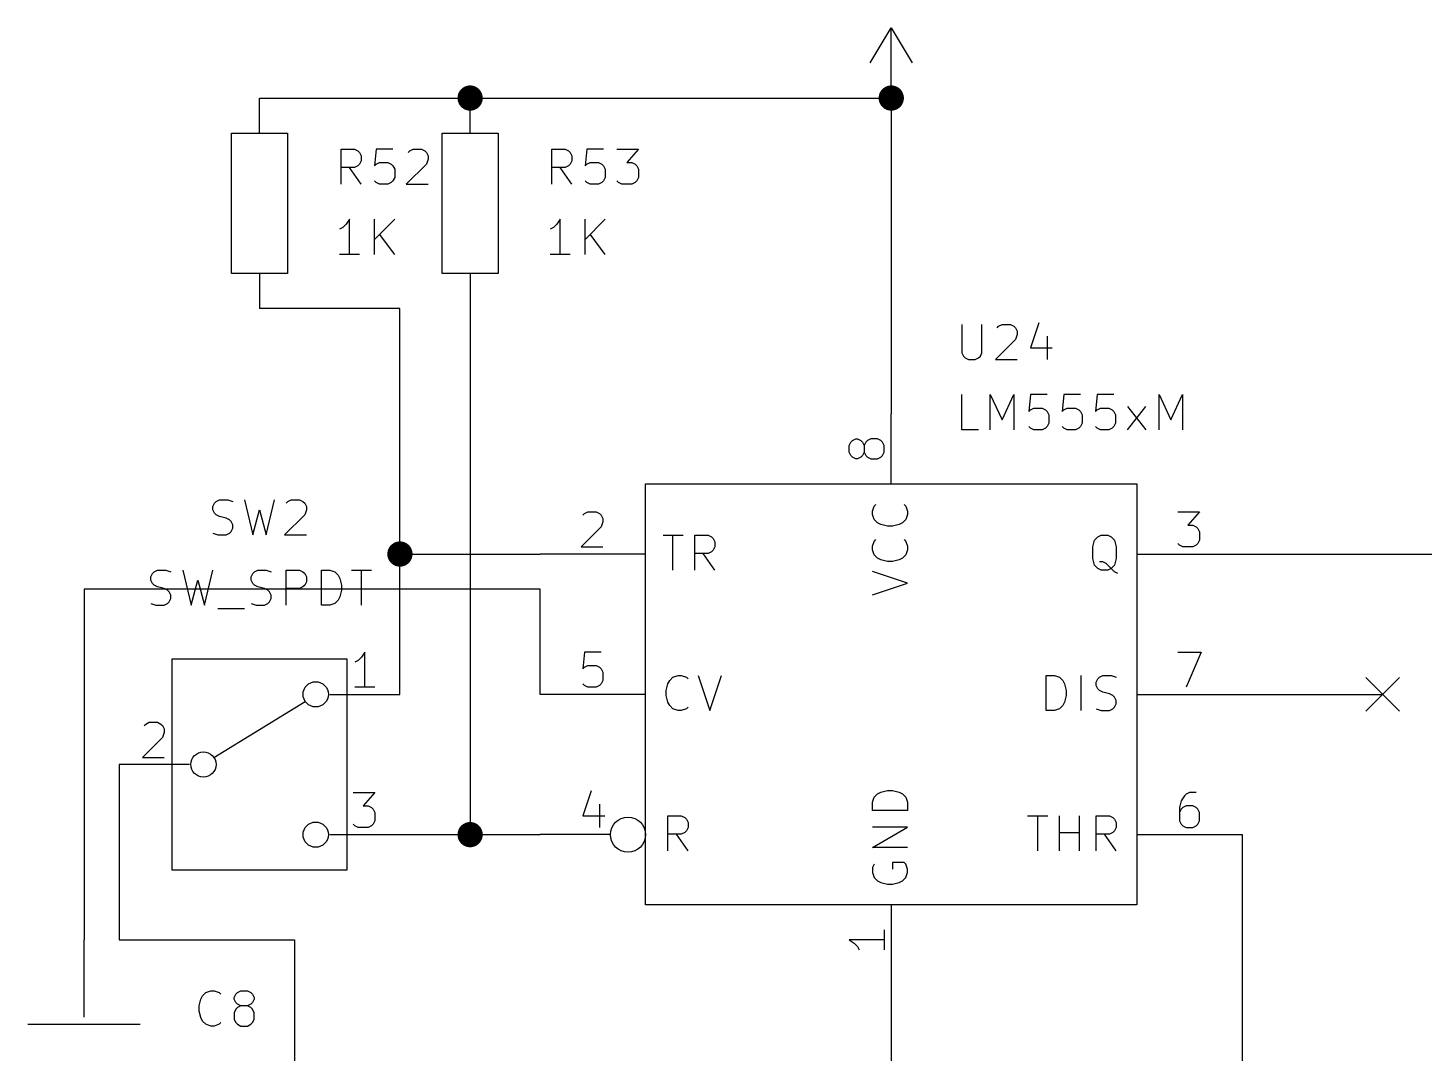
# Model space of a CAD drawing. Extents: x 0.4 to 11.3, y -7.9 to -0.4.
# Drawn here: x 7.72 to 9.709, y -2.811 to -1.35 of the extents above; entities that cross this region are included whole.
import ezdxf

# ---------------------------------------------------------------- set-up
doc = ezdxf.new("R2010")
doc.units = 0
doc.header["$MEASUREMENT"] = 0
for name, color, linetype in [('BLUE2', 5, 'CONTINUOUS'), ('CYAN2', 4, 'CONTINUOUS'), ('GREEN3', 91, 'CONTINUOUS'), ('LYELLOW', 51, 'CONTINUOUS'), ('RED2', 1, 'CONTINUOUS'), ('RED3', 11, 'CONTINUOUS')]:
    doc.layers.add(name, color=color, linetype=linetype)

msp = doc.modelspace()

# ---------------------------------------------------------------- linework, layer by layer
at = {"layer": 'BLUE2', "linetype": 'CONTINUOUS'}
for p, q in [((9.626, -2.276), (9.674, -2.324)), ((9.674, -2.276), (9.626, -2.324))]:
    msp.add_line(p, q, dxfattribs=at)
at = {"layer": 'CYAN2', "linetype": 'CONTINUOUS'}
for p, q in [((8.1663, -1.5728), (8.1663, -1.5228)), ((8.1663, -1.5228), (8.1853, -1.5228)), ((8.1853, -1.5228), (8.1901, -1.5252)), ((8.1901, -1.5252), (8.1925, -1.5276)), ((8.1925, -1.5276), (8.1949, -1.5323)), ((8.2163, -1.5228), (8.2139, -1.5466)), ((8.2401, -1.5228), (8.2163, -1.5228)), ((8.2615, -1.5276), (8.2639, -1.5252)), ((8.2639, -1.5252), (8.2687, -1.5228)), ((8.2687, -1.5228), (8.2806, -1.5228)), ((8.2806, -1.5228), (8.2853, -1.5252)), ((8.2853, -1.5252), (8.2877, -1.5276)), ((8.2877, -1.5276), (8.2901, -1.5323)), ((8.4663, -1.5728), (8.4663, -1.5228)), ((8.4663, -1.5228), (8.4853, -1.5228)), ((8.4663, -1.5728), (8.4663, -1.5228)), ((8.4663, -1.5228), (8.4853, -1.5228)), ((8.4853, -1.5228), (8.4901, -1.5252)), ((8.4853, -1.5228), (8.4901, -1.5252)), ((8.4901, -1.5252), (8.4925, -1.5276)), ((8.4901, -1.5252), (8.4925, -1.5276)), ((8.4925, -1.5276), (8.4949, -1.5323)), ((8.4925, -1.5276), (8.4949, -1.5323)), ((8.5163, -1.5228), (8.5139, -1.5466)), ((8.5163, -1.5228), (8.5139, -1.5466)), ((8.5401, -1.5228), (8.5163, -1.5228)), ((8.5401, -1.5228), (8.5163, -1.5228)), ((8.5591, -1.5228), (8.5901, -1.5228)), ((8.5591, -1.5228), (8.5901, -1.5228)), ((8.5901, -1.5228), (8.5734, -1.5418)), ((8.5901, -1.5228), (8.5734, -1.5418)), ((8.1853, -1.549), (8.1663, -1.549)), ((8.1949, -1.5728), (8.1782, -1.549)), ((8.1901, -1.5466), (8.1853, -1.549)), ((8.1925, -1.5442), (8.1901, -1.5466)), ((8.1949, -1.5395), (8.1925, -1.5442)), ((8.1949, -1.5323), (8.1949, -1.5395)), ((8.2139, -1.5466), (8.2163, -1.5442)), ((8.2163, -1.5442), (8.221, -1.5418)), ((8.221, -1.5418), (8.2329, -1.5418)), ((8.2329, -1.5418), (8.2377, -1.5442)), ((8.2377, -1.5442), (8.2401, -1.5466)), ((8.2401, -1.5466), (8.2425, -1.5514)), ((8.2425, -1.5514), (8.2425, -1.5633)), ((8.2877, -1.5442), (8.2591, -1.5728)), ((8.2901, -1.5371), (8.2877, -1.5442)), ((8.2901, -1.5323), (8.2901, -1.5371)), ((8.4853, -1.549), (8.4663, -1.549)), ((8.4853, -1.549), (8.4663, -1.549)), ((8.4949, -1.5728), (8.4782, -1.549)), ((8.4949, -1.5728), (8.4782, -1.549)), ((8.4901, -1.5466), (8.4853, -1.549)), ((8.4901, -1.5466), (8.4853, -1.549)), ((8.4925, -1.5442), (8.4901, -1.5466)), ((8.4925, -1.5442), (8.4901, -1.5466)), ((8.4949, -1.5395), (8.4925, -1.5442)), ((8.4949, -1.5395), (8.4925, -1.5442)), ((8.4949, -1.5323), (8.4949, -1.5395)), ((8.4949, -1.5323), (8.4949, -1.5395)), ((8.5139, -1.5466), (8.5163, -1.5442)), ((8.5139, -1.5466), (8.5163, -1.5442)), ((8.5163, -1.5442), (8.521, -1.5418)), ((8.5163, -1.5442), (8.521, -1.5418)), ((8.521, -1.5418), (8.5329, -1.5418)), ((8.521, -1.5418), (8.5329, -1.5418)), ((8.5329, -1.5418), (8.5377, -1.5442)), ((8.5329, -1.5418), (8.5377, -1.5442)), ((8.5377, -1.5442), (8.5401, -1.5466)), ((8.5377, -1.5442), (8.5401, -1.5466)), ((8.5401, -1.5466), (8.5425, -1.5514)), ((8.5401, -1.5466), (8.5425, -1.5514)), ((8.5425, -1.5514), (8.5425, -1.5633)), ((8.5425, -1.5514), (8.5425, -1.5633)), ((8.5734, -1.5418), (8.5806, -1.5418)), ((8.5734, -1.5418), (8.5806, -1.5418)), ((8.5806, -1.5418), (8.5853, -1.5442)), ((8.5806, -1.5418), (8.5853, -1.5442)), ((8.5853, -1.5442), (8.5877, -1.5466)), ((8.5853, -1.5442), (8.5877, -1.5466)), ((8.5877, -1.5466), (8.5901, -1.5514)), ((8.5877, -1.5466), (8.5901, -1.5514)), ((8.5901, -1.5514), (8.5901, -1.5633)), ((8.5901, -1.5514), (8.5901, -1.5633)), ((8.2163, -1.5704), (8.2139, -1.568)), ((8.221, -1.5728), (8.2163, -1.5704)), ((8.2377, -1.5704), (8.2329, -1.5728)), ((8.2401, -1.568), (8.2377, -1.5704)), ((8.2425, -1.5633), (8.2401, -1.568)), ((8.5163, -1.5704), (8.5139, -1.568)), ((8.5163, -1.5704), (8.5139, -1.568)), ((8.521, -1.5728), (8.5163, -1.5704)), ((8.521, -1.5728), (8.5163, -1.5704)), ((8.5377, -1.5704), (8.5329, -1.5728)), ((8.5377, -1.5704), (8.5329, -1.5728)), ((8.5401, -1.568), (8.5377, -1.5704)), ((8.5401, -1.568), (8.5377, -1.5704)), ((8.5425, -1.5633), (8.5401, -1.568)), ((8.5425, -1.5633), (8.5401, -1.568)), ((8.5615, -1.5704), (8.5591, -1.568)), ((8.5615, -1.5704), (8.5591, -1.568)), ((8.5663, -1.5728), (8.5615, -1.5704)), ((8.5663, -1.5728), (8.5615, -1.5704)), ((8.5853, -1.5704), (8.5806, -1.5728)), ((8.5853, -1.5704), (8.5806, -1.5728)), ((8.5877, -1.568), (8.5853, -1.5704)), ((8.5877, -1.568), (8.5853, -1.5704)), ((8.5901, -1.5633), (8.5877, -1.568)), ((8.5901, -1.5633), (8.5877, -1.568)), ((8.2329, -1.5728), (8.221, -1.5728)), ((8.2591, -1.5728), (8.2901, -1.5728)), ((8.5329, -1.5728), (8.521, -1.5728)), ((8.5329, -1.5728), (8.521, -1.5728)), ((8.5806, -1.5728), (8.5663, -1.5728)), ((8.5806, -1.5728), (8.5663, -1.5728)), ((8.1734, -1.6299), (8.1687, -1.6347)), ((8.1782, -1.6228), (8.1734, -1.6299)), ((8.1782, -1.6728), (8.1782, -1.6228)), ((8.2139, -1.6728), (8.2139, -1.6228)), ((8.2425, -1.6228), (8.2139, -1.6514)), ((8.4734, -1.6299), (8.4687, -1.6347)), ((8.4734, -1.6299), (8.4687, -1.6347)), ((8.4782, -1.6228), (8.4734, -1.6299)), ((8.4782, -1.6228), (8.4734, -1.6299)), ((8.4782, -1.6728), (8.4782, -1.6228)), ((8.4782, -1.6728), (8.4782, -1.6228)), ((8.5139, -1.6728), (8.5139, -1.6228)), ((8.5425, -1.6228), (8.5139, -1.6514)), ((8.5139, -1.6728), (8.5139, -1.6228)), ((8.5425, -1.6228), (8.5139, -1.6514)), ((8.1687, -1.6347), (8.1639, -1.6371)), ((8.2425, -1.6728), (8.221, -1.6442)), ((8.4687, -1.6347), (8.4639, -1.6371)), ((8.4687, -1.6347), (8.4639, -1.6371)), ((8.5425, -1.6728), (8.521, -1.6442)), ((8.5425, -1.6728), (8.521, -1.6442)), ((8.1925, -1.6728), (8.1639, -1.6728)), ((8.4925, -1.6728), (8.4639, -1.6728)), ((8.4925, -1.6728), (8.4639, -1.6728)), ((9.0507, -1.7728), (9.0507, -1.8133)), ((9.0507, -1.7728), (9.0507, -1.8133)), ((9.0792, -1.8133), (9.0792, -1.7728)), ((9.0792, -1.8133), (9.0792, -1.7728)), ((9.1007, -1.7776), (9.103, -1.7752)), ((9.1007, -1.7776), (9.103, -1.7752)), ((9.103, -1.7752), (9.1078, -1.7728)), ((9.103, -1.7752), (9.1078, -1.7728)), ((9.1078, -1.7728), (9.1197, -1.7728)), ((9.1078, -1.7728), (9.1197, -1.7728)), ((9.1197, -1.7728), (9.1245, -1.7752)), ((9.1197, -1.7728), (9.1245, -1.7752)), ((9.1245, -1.7752), (9.1269, -1.7776)), ((9.1245, -1.7752), (9.1269, -1.7776)), ((9.1269, -1.7776), (9.1292, -1.7823)), ((9.1269, -1.7776), (9.1292, -1.7823)), ((9.1292, -1.7871), (9.1269, -1.7942)), ((9.1292, -1.7871), (9.1269, -1.7942)), ((9.1292, -1.7823), (9.1292, -1.7871)), ((9.1292, -1.7823), (9.1292, -1.7871)), ((9.1602, -1.7704), (9.1483, -1.8061)), ((9.1602, -1.7704), (9.1483, -1.8061)), ((9.1721, -1.7895), (9.1721, -1.8228)), ((9.1721, -1.7895), (9.1721, -1.8228)), ((9.1269, -1.7942), (9.0983, -1.8228)), ((9.1269, -1.7942), (9.0983, -1.8228)), ((9.1483, -1.8061), (9.1792, -1.8061)), ((9.1483, -1.8061), (9.1792, -1.8061)), ((9.0507, -1.8133), (9.053, -1.818)), ((9.0507, -1.8133), (9.053, -1.818)), ((9.053, -1.818), (9.0554, -1.8204)), ((9.053, -1.818), (9.0554, -1.8204)), ((9.0554, -1.8204), (9.0602, -1.8228)), ((9.0554, -1.8204), (9.0602, -1.8228)), ((9.0602, -1.8228), (9.0697, -1.8228)), ((9.0602, -1.8228), (9.0697, -1.8228)), ((9.0697, -1.8228), (9.0745, -1.8204)), ((9.0697, -1.8228), (9.0745, -1.8204)), ((9.0745, -1.8204), (9.0769, -1.818)), ((9.0745, -1.8204), (9.0769, -1.818)), ((9.0769, -1.818), (9.0792, -1.8133)), ((9.0769, -1.818), (9.0792, -1.8133)), ((9.0983, -1.8228), (9.1292, -1.8228)), ((9.0983, -1.8228), (9.1292, -1.8228)), ((9.0507, -1.9228), (9.0507, -1.8728)), ((9.0507, -1.9228), (9.0507, -1.8728)), ((9.0911, -1.9228), (9.0911, -1.8728)), ((9.0911, -1.8728), (9.1078, -1.9085)), ((9.0911, -1.9228), (9.0911, -1.8728)), ((9.0911, -1.8728), (9.1078, -1.9085)), ((9.1078, -1.9085), (9.1245, -1.8728)), ((9.1078, -1.9085), (9.1245, -1.8728)), ((9.1245, -1.8728), (9.1245, -1.9228)), ((9.1245, -1.8728), (9.1245, -1.9228)), ((9.1483, -1.8728), (9.1459, -1.8966)), ((9.1483, -1.8728), (9.1459, -1.8966)), ((9.1721, -1.8728), (9.1483, -1.8728)), ((9.1721, -1.8728), (9.1483, -1.8728)), ((9.1959, -1.8728), (9.1935, -1.8966)), ((9.1959, -1.8728), (9.1935, -1.8966)), ((9.2197, -1.8728), (9.1959, -1.8728)), ((9.2197, -1.8728), (9.1959, -1.8728)), ((9.2435, -1.8728), (9.2411, -1.8966)), ((9.2435, -1.8728), (9.2411, -1.8966)), ((9.2673, -1.8728), (9.2435, -1.8728)), ((9.2673, -1.8728), (9.2435, -1.8728)), ((9.2864, -1.9228), (9.3126, -1.8895)), ((9.2864, -1.8895), (9.3126, -1.9228)), ((9.2864, -1.9228), (9.3126, -1.8895)), ((9.2864, -1.8895), (9.3126, -1.9228)), ((9.3316, -1.9228), (9.3316, -1.8728)), ((9.3316, -1.8728), (9.3483, -1.9085)), ((9.3316, -1.9228), (9.3316, -1.8728)), ((9.3316, -1.8728), (9.3483, -1.9085)), ((9.3483, -1.9085), (9.3649, -1.8728)), ((9.3483, -1.9085), (9.3649, -1.8728)), ((9.3649, -1.8728), (9.3649, -1.9228)), ((9.3649, -1.8728), (9.3649, -1.9228)), ((9.1459, -1.8966), (9.1483, -1.8942)), ((9.1459, -1.8966), (9.1483, -1.8942)), ((9.1483, -1.8942), (9.153, -1.8919)), ((9.1483, -1.8942), (9.153, -1.8919)), ((9.153, -1.8919), (9.1649, -1.8919)), ((9.153, -1.8919), (9.1649, -1.8919)), ((9.1649, -1.8919), (9.1697, -1.8942)), ((9.1649, -1.8919), (9.1697, -1.8942)), ((9.1697, -1.8942), (9.1721, -1.8966)), ((9.1697, -1.8942), (9.1721, -1.8966)), ((9.1721, -1.8966), (9.1745, -1.9014)), ((9.1721, -1.8966), (9.1745, -1.9014)), ((9.1745, -1.9014), (9.1745, -1.9133)), ((9.1745, -1.9014), (9.1745, -1.9133)), ((9.1935, -1.8966), (9.1959, -1.8942)), ((9.1935, -1.8966), (9.1959, -1.8942)), ((9.1959, -1.8942), (9.2007, -1.8919)), ((9.1959, -1.8942), (9.2007, -1.8919)), ((9.2007, -1.8919), (9.2126, -1.8919)), ((9.2007, -1.8919), (9.2126, -1.8919)), ((9.2126, -1.8919), (9.2173, -1.8942)), ((9.2126, -1.8919), (9.2173, -1.8942)), ((9.2173, -1.8942), (9.2197, -1.8966)), ((9.2173, -1.8942), (9.2197, -1.8966)), ((9.2197, -1.8966), (9.2221, -1.9014)), ((9.2197, -1.8966), (9.2221, -1.9014)), ((9.2221, -1.9014), (9.2221, -1.9133)), ((9.2221, -1.9014), (9.2221, -1.9133)), ((9.2411, -1.8966), (9.2435, -1.8942)), ((9.2411, -1.8966), (9.2435, -1.8942)), ((9.2435, -1.8942), (9.2483, -1.8919)), ((9.2435, -1.8942), (9.2483, -1.8919)), ((9.2483, -1.8919), (9.2602, -1.8919)), ((9.2483, -1.8919), (9.2602, -1.8919)), ((9.2602, -1.8919), (9.2649, -1.8942)), ((9.2602, -1.8919), (9.2649, -1.8942)), ((9.2649, -1.8942), (9.2673, -1.8966)), ((9.2649, -1.8942), (9.2673, -1.8966)), ((9.2673, -1.8966), (9.2697, -1.9014)), ((9.2673, -1.8966), (9.2697, -1.9014)), ((9.2697, -1.9014), (9.2697, -1.9133)), ((9.2697, -1.9014), (9.2697, -1.9133)), ((9.0745, -1.9228), (9.0507, -1.9228)), ((9.0745, -1.9228), (9.0507, -1.9228)), ((9.1483, -1.9204), (9.1459, -1.918)), ((9.1483, -1.9204), (9.1459, -1.918)), ((9.153, -1.9228), (9.1483, -1.9204)), ((9.153, -1.9228), (9.1483, -1.9204)), ((9.1649, -1.9228), (9.153, -1.9228)), ((9.1649, -1.9228), (9.153, -1.9228)), ((9.1697, -1.9204), (9.1649, -1.9228)), ((9.1697, -1.9204), (9.1649, -1.9228)), ((9.1721, -1.918), (9.1697, -1.9204)), ((9.1721, -1.918), (9.1697, -1.9204)), ((9.1745, -1.9133), (9.1721, -1.918)), ((9.1745, -1.9133), (9.1721, -1.918)), ((9.1959, -1.9204), (9.1935, -1.918)), ((9.1959, -1.9204), (9.1935, -1.918)), ((9.2007, -1.9228), (9.1959, -1.9204)), ((9.2007, -1.9228), (9.1959, -1.9204)), ((9.2126, -1.9228), (9.2007, -1.9228)), ((9.2126, -1.9228), (9.2007, -1.9228)), ((9.2173, -1.9204), (9.2126, -1.9228)), ((9.2173, -1.9204), (9.2126, -1.9228)), ((9.2197, -1.918), (9.2173, -1.9204)), ((9.2197, -1.918), (9.2173, -1.9204)), ((9.2221, -1.9133), (9.2197, -1.918)), ((9.2221, -1.9133), (9.2197, -1.918)), ((9.2435, -1.9204), (9.2411, -1.918)), ((9.2435, -1.9204), (9.2411, -1.918)), ((9.2483, -1.9228), (9.2435, -1.9204)), ((9.2483, -1.9228), (9.2435, -1.9204)), ((9.2602, -1.9228), (9.2483, -1.9228)), ((9.2602, -1.9228), (9.2483, -1.9228)), ((9.2649, -1.9204), (9.2602, -1.9228)), ((9.2649, -1.9204), (9.2602, -1.9228)), ((9.2673, -1.918), (9.2649, -1.9204)), ((9.2673, -1.918), (9.2649, -1.9204)), ((9.2697, -1.9133), (9.2673, -1.918)), ((9.2697, -1.9133), (9.2673, -1.918)), ((7.9833, -2.0323), (7.9857, -2.0276)), ((7.9857, -2.0276), (7.9881, -2.0252)), ((7.9881, -2.0252), (7.9929, -2.0228)), ((7.9929, -2.0228), (8.0048, -2.0228)), ((8.0048, -2.0228), (8.0119, -2.0252)), ((8.0286, -2.0228), (8.0405, -2.0728)), ((8.0595, -2.0728), (8.0714, -2.0228)), ((8.0881, -2.0276), (8.0905, -2.0252)), ((8.0905, -2.0252), (8.0952, -2.0228)), ((8.0952, -2.0228), (8.1071, -2.0228)), ((8.1071, -2.0228), (8.1119, -2.0252)), ((8.1119, -2.0252), (8.1143, -2.0276)), ((8.1143, -2.0276), (8.1167, -2.0323)), ((7.9833, -2.0371), (7.9833, -2.0323)), ((7.9857, -2.0419), (7.9833, -2.0371)), ((7.9881, -2.0442), (7.9857, -2.0419)), ((7.9929, -2.0466), (7.9881, -2.0442)), ((8.0024, -2.049), (7.9929, -2.0466)), ((8.0405, -2.0728), (8.05, -2.0371)), ((8.05, -2.0371), (8.0595, -2.0728)), ((8.1143, -2.0442), (8.0857, -2.0728)), ((8.1167, -2.0371), (8.1143, -2.0442)), ((8.1167, -2.0323), (8.1167, -2.0371)), ((8.9231, -2.039), (8.9255, -2.0319)), ((8.9231, -2.039), (8.9255, -2.0319)), ((8.9231, -2.0438), (8.9231, -2.039)), ((8.9231, -2.0438), (8.9231, -2.039)), ((8.9255, -2.0509), (8.9231, -2.0438)), ((8.9255, -2.0509), (8.9231, -2.0438)), ((8.9255, -2.0319), (8.9279, -2.0295)), ((8.9255, -2.0319), (8.9279, -2.0295)), ((8.9684, -2.0295), (8.9708, -2.0319)), ((8.9684, -2.0295), (8.9708, -2.0319)), ((8.9708, -2.0319), (8.9731, -2.039)), ((8.9708, -2.0319), (8.9731, -2.039)), ((8.9731, -2.0438), (8.9708, -2.0509)), ((8.9731, -2.0438), (8.9708, -2.0509)), ((8.9731, -2.039), (8.9731, -2.0438)), ((8.9731, -2.039), (8.9731, -2.0438)), ((8.0071, -2.0514), (8.0024, -2.049)), ((8.0095, -2.0538), (8.0071, -2.0514)), ((8.0071, -2.0704), (8.0095, -2.068)), ((8.0119, -2.0585), (8.0095, -2.0538)), ((8.0095, -2.068), (8.0119, -2.0633)), ((8.0119, -2.0633), (8.0119, -2.0585)), ((8.9303, -2.0557), (8.9255, -2.0509)), ((8.9303, -2.0557), (8.9255, -2.0509)), ((8.935, -2.0581), (8.9303, -2.0557)), ((8.935, -2.0581), (8.9303, -2.0557)), ((8.9446, -2.0605), (8.935, -2.0581)), ((8.9446, -2.0605), (8.935, -2.0581)), ((8.9517, -2.0605), (8.9446, -2.0605)), ((8.9517, -2.0605), (8.9446, -2.0605)), ((8.9612, -2.0581), (8.9517, -2.0605)), ((8.9612, -2.0581), (8.9517, -2.0605)), ((8.966, -2.0557), (8.9612, -2.0581)), ((8.966, -2.0557), (8.9612, -2.0581)), ((8.9708, -2.0509), (8.966, -2.0557)), ((8.9708, -2.0509), (8.966, -2.0557)), ((7.9833, -2.0704), (7.9905, -2.0728)), ((7.9905, -2.0728), (8.0024, -2.0728)), ((8.0024, -2.0728), (8.0071, -2.0704)), ((8.0857, -2.0728), (8.1167, -2.0728)), ((8.6248, -2.0731), (8.6533, -2.0731)), ((8.6248, -2.0731), (8.6533, -2.0731)), ((8.639, -2.1231), (8.639, -2.0731)), ((8.639, -2.1231), (8.639, -2.0731)), ((8.67, -2.1231), (8.67, -2.0731)), ((8.67, -2.0731), (8.689, -2.0731)), ((8.67, -2.1231), (8.67, -2.0731)), ((8.67, -2.0731), (8.689, -2.0731)), ((8.689, -2.0731), (8.6938, -2.0755)), ((8.689, -2.0731), (8.6938, -2.0755)), ((8.6938, -2.0755), (8.6962, -2.0779)), ((8.6938, -2.0755), (8.6962, -2.0779)), ((8.6962, -2.0779), (8.6986, -2.0827)), ((8.6962, -2.0779), (8.6986, -2.0827)), ((8.6986, -2.0827), (8.6986, -2.0898)), ((8.6986, -2.0827), (8.6986, -2.0898)), ((8.9231, -2.089), (8.9255, -2.0819)), ((8.9231, -2.089), (8.9255, -2.0819)), ((8.9255, -2.0819), (8.9279, -2.0795)), ((8.9255, -2.0819), (8.9279, -2.0795)), ((8.9684, -2.0795), (8.9708, -2.0819)), ((8.9684, -2.0795), (8.9708, -2.0819)), ((8.9708, -2.0819), (8.9731, -2.089)), ((8.9708, -2.0819), (8.9731, -2.089)), ((9.2371, -2.0898), (9.2395, -2.0803)), ((9.2371, -2.0898), (9.2395, -2.0803)), ((9.2395, -2.0803), (9.2443, -2.0755)), ((9.2395, -2.0803), (9.2443, -2.0755)), ((9.2443, -2.0755), (9.249, -2.0731)), ((9.2443, -2.0755), (9.249, -2.0731)), ((9.249, -2.0731), (9.2586, -2.0731)), ((9.249, -2.0731), (9.2586, -2.0731)), ((9.2586, -2.0731), (9.2633, -2.0755)), ((9.2586, -2.0731), (9.2633, -2.0755)), ((9.2633, -2.0755), (9.2681, -2.0803)), ((9.2633, -2.0755), (9.2681, -2.0803)), ((9.2681, -2.0803), (9.2705, -2.0898)), ((9.2681, -2.0803), (9.2705, -2.0898)), ((8.689, -2.0993), (8.67, -2.0993)), ((8.689, -2.0993), (8.67, -2.0993)), ((8.6986, -2.1231), (8.6819, -2.0993)), ((8.6986, -2.1231), (8.6819, -2.0993)), ((8.6938, -2.0969), (8.689, -2.0993)), ((8.6938, -2.0969), (8.689, -2.0993)), ((8.6962, -2.0946), (8.6938, -2.0969)), ((8.6962, -2.0946), (8.6938, -2.0969)), ((8.6986, -2.0898), (8.6962, -2.0946)), ((8.6986, -2.0898), (8.6962, -2.0946)), ((8.9231, -2.0938), (8.9231, -2.089)), ((8.9231, -2.0938), (8.9231, -2.089)), ((8.9255, -2.1009), (8.9231, -2.0938)), ((8.9255, -2.1009), (8.9231, -2.0938)), ((8.9303, -2.1057), (8.9255, -2.1009)), ((8.9303, -2.1057), (8.9255, -2.1009)), ((8.935, -2.1081), (8.9303, -2.1057)), ((8.935, -2.1081), (8.9303, -2.1057)), ((8.9446, -2.1105), (8.935, -2.1081)), ((8.9446, -2.1105), (8.935, -2.1081)), ((8.9612, -2.1081), (8.9517, -2.1105)), ((8.9612, -2.1081), (8.9517, -2.1105)), ((8.966, -2.1057), (8.9612, -2.1081)), ((8.966, -2.1057), (8.9612, -2.1081)), ((8.9708, -2.1009), (8.966, -2.1057)), ((8.9708, -2.1009), (8.966, -2.1057)), ((8.9731, -2.0938), (8.9708, -2.1009)), ((8.9731, -2.0938), (8.9708, -2.1009)), ((8.9731, -2.089), (8.9731, -2.0938)), ((8.9731, -2.089), (8.9731, -2.0938)), ((9.2371, -2.1065), (9.2371, -2.0898)), ((9.2371, -2.1065), (9.2371, -2.0898)), ((9.2395, -2.116), (9.2371, -2.1065)), ((9.2395, -2.116), (9.2371, -2.1065)), ((9.2705, -2.1065), (9.2681, -2.116)), ((9.2705, -2.1065), (9.2681, -2.116)), ((9.2705, -2.0898), (9.2705, -2.1065)), ((9.2705, -2.0898), (9.2705, -2.1065)), ((7.8952, -2.1323), (7.8976, -2.1276)), ((7.8976, -2.1276), (7.9, -2.1252)), ((7.9, -2.1252), (7.9048, -2.1228)), ((7.9048, -2.1228), (7.9167, -2.1228)), ((7.9167, -2.1228), (7.9238, -2.1252)), ((7.9405, -2.1228), (7.9524, -2.1728)), ((7.9714, -2.1728), (7.9833, -2.1228)), ((8.0381, -2.1323), (8.0405, -2.1276)), ((8.0405, -2.1276), (8.0429, -2.1252)), ((8.0429, -2.1252), (8.0476, -2.1228)), ((8.0476, -2.1228), (8.0595, -2.1228)), ((8.0595, -2.1228), (8.0667, -2.1252)), ((8.0881, -2.1728), (8.0881, -2.1228)), ((8.0881, -2.1228), (8.1071, -2.1228)), ((8.1071, -2.1228), (8.1119, -2.1252)), ((8.1119, -2.1252), (8.1143, -2.1276)), ((8.1143, -2.1276), (8.1167, -2.1323)), ((8.1381, -2.1728), (8.1381, -2.1228)), ((8.1381, -2.1228), (8.15, -2.1228)), ((8.15, -2.1228), (8.1571, -2.1252)), ((8.1571, -2.1252), (8.1619, -2.1299)), ((8.1809, -2.1228), (8.2095, -2.1228)), ((8.1952, -2.1728), (8.1952, -2.1228)), ((8.9731, -2.1414), (8.9231, -2.1248)), ((8.9731, -2.1414), (8.9231, -2.1248)), ((8.9517, -2.1105), (8.9446, -2.1105)), ((8.9517, -2.1105), (8.9446, -2.1105)), ((9.2443, -2.1208), (9.2395, -2.116)), ((9.2443, -2.1208), (9.2395, -2.116)), ((9.249, -2.1231), (9.2443, -2.1208)), ((9.249, -2.1231), (9.2443, -2.1208)), ((9.2514, -2.1112), (9.2467, -2.1112)), ((9.2514, -2.1112), (9.2467, -2.1112)), ((9.2586, -2.1231), (9.249, -2.1231)), ((9.2586, -2.1231), (9.249, -2.1231)), ((9.2562, -2.1136), (9.2514, -2.1112)), ((9.2562, -2.1136), (9.2514, -2.1112)), ((9.2633, -2.1208), (9.2562, -2.1136)), ((9.2633, -2.1208), (9.2562, -2.1136)), ((9.2633, -2.1208), (9.2586, -2.1231)), ((9.2633, -2.1208), (9.2586, -2.1231)), ((9.2681, -2.116), (9.2633, -2.1208)), ((9.2681, -2.116), (9.2633, -2.1208)), ((9.2681, -2.1255), (9.2633, -2.1208)), ((9.2681, -2.1255), (9.2633, -2.1208)), ((9.2729, -2.1279), (9.2681, -2.1255)), ((9.2729, -2.1279), (9.2681, -2.1255)), ((7.8952, -2.1371), (7.8952, -2.1323)), ((7.8976, -2.1419), (7.8952, -2.1371)), ((7.9, -2.1442), (7.8976, -2.1419)), ((7.9048, -2.1466), (7.9, -2.1442)), ((7.9143, -2.149), (7.9048, -2.1466)), ((7.9524, -2.1728), (7.9619, -2.1371)), ((7.9619, -2.1371), (7.9714, -2.1728)), ((8.0381, -2.1371), (8.0381, -2.1323)), ((8.0405, -2.1419), (8.0381, -2.1371)), ((8.0429, -2.1442), (8.0405, -2.1419)), ((8.0476, -2.1466), (8.0429, -2.1442)), ((8.0571, -2.149), (8.0476, -2.1466)), ((8.1119, -2.1466), (8.1071, -2.149)), ((8.1143, -2.1442), (8.1119, -2.1466)), ((8.1167, -2.1395), (8.1143, -2.1442)), ((8.1167, -2.1323), (8.1167, -2.1395)), ((8.1619, -2.1299), (8.1643, -2.1347)), ((8.1643, -2.1347), (8.1667, -2.1442)), ((8.1667, -2.1442), (8.1667, -2.1514)), ((8.9231, -2.1581), (8.9731, -2.1414)), ((8.9231, -2.1581), (8.9731, -2.1414)), ((7.919, -2.1514), (7.9143, -2.149)), ((7.9214, -2.1538), (7.919, -2.1514)), ((7.919, -2.1704), (7.9214, -2.168)), ((7.9238, -2.1585), (7.9214, -2.1538)), ((7.9214, -2.168), (7.9238, -2.1633)), ((7.9238, -2.1633), (7.9238, -2.1585)), ((8.0619, -2.1514), (8.0571, -2.149)), ((8.0643, -2.1538), (8.0619, -2.1514)), ((8.0619, -2.1704), (8.0643, -2.168)), ((8.0667, -2.1585), (8.0643, -2.1538)), ((8.0643, -2.168), (8.0667, -2.1633)), ((8.0667, -2.1633), (8.0667, -2.1585)), ((8.1071, -2.149), (8.0881, -2.149)), ((8.1619, -2.1657), (8.1571, -2.1704)), ((8.1643, -2.1609), (8.1619, -2.1657)), ((8.1667, -2.1514), (8.1643, -2.1609)), ((7.8952, -2.1704), (7.9024, -2.1728)), ((7.9024, -2.1728), (7.9143, -2.1728)), ((7.9143, -2.1728), (7.919, -2.1704)), ((7.9905, -2.1776), (8.0286, -2.1776)), ((8.0381, -2.1704), (8.0452, -2.1728)), ((8.0452, -2.1728), (8.0571, -2.1728)), ((8.0571, -2.1728), (8.0619, -2.1704)), ((8.15, -2.1728), (8.1381, -2.1728)), ((8.1571, -2.1704), (8.15, -2.1728)), ((8.6295, -2.2946), (8.6319, -2.285)), ((8.6295, -2.2946), (8.6319, -2.285)), ((8.6319, -2.285), (8.6343, -2.2803)), ((8.6319, -2.285), (8.6343, -2.2803)), ((8.6343, -2.2803), (8.639, -2.2755)), ((8.6343, -2.2803), (8.639, -2.2755)), ((8.639, -2.2755), (8.6462, -2.2731)), ((8.639, -2.2755), (8.6462, -2.2731)), ((8.6462, -2.2731), (8.6509, -2.2731)), ((8.6462, -2.2731), (8.6509, -2.2731)), ((8.6509, -2.2731), (8.6581, -2.2755)), ((8.6509, -2.2731), (8.6581, -2.2755)), ((8.6581, -2.2755), (8.6605, -2.2779)), ((8.6581, -2.2755), (8.6605, -2.2779)), ((8.6748, -2.2731), (8.6914, -2.3231)), ((8.6748, -2.2731), (8.6914, -2.3231)), ((8.6914, -2.3231), (8.7081, -2.2731)), ((8.6914, -2.3231), (8.7081, -2.2731)), ((9.1705, -2.3231), (9.1705, -2.2731)), ((9.1705, -2.2731), (9.1824, -2.2731)), ((9.1705, -2.3231), (9.1705, -2.2731)), ((9.1705, -2.2731), (9.1824, -2.2731)), ((9.1824, -2.2731), (9.1895, -2.2755)), ((9.1824, -2.2731), (9.1895, -2.2755)), ((9.1895, -2.2755), (9.1943, -2.2803)), ((9.1895, -2.2755), (9.1943, -2.2803)), ((9.1943, -2.2803), (9.1967, -2.285)), ((9.1943, -2.2803), (9.1967, -2.285)), ((9.1967, -2.285), (9.199, -2.2946)), ((9.1967, -2.285), (9.199, -2.2946)), ((9.2205, -2.3231), (9.2205, -2.2731)), ((9.2205, -2.3231), (9.2205, -2.2731)), ((9.2419, -2.2827), (9.2443, -2.2779)), ((9.2419, -2.2827), (9.2443, -2.2779)), ((9.2419, -2.2874), (9.2419, -2.2827)), ((9.2419, -2.2874), (9.2419, -2.2827)), ((9.2443, -2.2922), (9.2419, -2.2874)), ((9.2443, -2.2922), (9.2419, -2.2874)), ((9.2443, -2.2779), (9.2467, -2.2755)), ((9.2443, -2.2779), (9.2467, -2.2755)), ((9.2467, -2.2755), (9.2514, -2.2731)), ((9.2467, -2.2755), (9.2514, -2.2731)), ((9.2514, -2.2731), (9.2633, -2.2731)), ((9.2514, -2.2731), (9.2633, -2.2731)), ((9.2633, -2.2731), (9.2705, -2.2755)), ((9.2633, -2.2731), (9.2705, -2.2755)), ((8.6295, -2.3017), (8.6295, -2.2946)), ((8.6295, -2.3017), (8.6295, -2.2946)), ((8.6319, -2.3112), (8.6295, -2.3017)), ((8.6319, -2.3112), (8.6295, -2.3017)), ((9.199, -2.3017), (9.1967, -2.3112)), ((9.199, -2.3017), (9.1967, -2.3112)), ((9.199, -2.2946), (9.199, -2.3017)), ((9.199, -2.2946), (9.199, -2.3017)), ((9.2467, -2.2946), (9.2443, -2.2922)), ((9.2467, -2.2946), (9.2443, -2.2922)), ((9.2514, -2.2969), (9.2467, -2.2946)), ((9.2514, -2.2969), (9.2467, -2.2946)), ((9.261, -2.2993), (9.2514, -2.2969)), ((9.261, -2.2993), (9.2514, -2.2969)), ((9.2657, -2.3017), (9.261, -2.2993)), ((9.2657, -2.3017), (9.261, -2.2993)), ((9.2681, -2.3041), (9.2657, -2.3017)), ((9.2681, -2.3041), (9.2657, -2.3017)), ((9.2705, -2.3088), (9.2681, -2.3041)), ((9.2705, -2.3088), (9.2681, -2.3041)), ((8.6343, -2.316), (8.6319, -2.3112)), ((8.6343, -2.316), (8.6319, -2.3112)), ((8.639, -2.3208), (8.6343, -2.316)), ((8.639, -2.3208), (8.6343, -2.316)), ((8.6462, -2.3231), (8.639, -2.3208)), ((8.6462, -2.3231), (8.639, -2.3208)), ((8.6509, -2.3231), (8.6462, -2.3231)), ((8.6509, -2.3231), (8.6462, -2.3231)), ((8.6581, -2.3208), (8.6509, -2.3231)), ((8.6581, -2.3208), (8.6509, -2.3231)), ((8.6605, -2.3184), (8.6581, -2.3208)), ((8.6605, -2.3184), (8.6581, -2.3208)), ((9.1824, -2.3231), (9.1705, -2.3231)), ((9.1824, -2.3231), (9.1705, -2.3231)), ((9.1895, -2.3208), (9.1824, -2.3231)), ((9.1895, -2.3208), (9.1824, -2.3231)), ((9.1943, -2.316), (9.1895, -2.3208)), ((9.1943, -2.316), (9.1895, -2.3208)), ((9.1967, -2.3112), (9.1943, -2.316)), ((9.1967, -2.3112), (9.1943, -2.316)), ((9.2419, -2.3208), (9.249, -2.3231)), ((9.2419, -2.3208), (9.249, -2.3231)), ((9.249, -2.3231), (9.261, -2.3231)), ((9.249, -2.3231), (9.261, -2.3231)), ((9.261, -2.3231), (9.2657, -2.3208)), ((9.261, -2.3231), (9.2657, -2.3208)), ((9.2657, -2.3208), (9.2681, -2.3184)), ((9.2657, -2.3208), (9.2681, -2.3184)), ((9.2681, -2.3184), (9.2705, -2.3136)), ((9.2681, -2.3184), (9.2705, -2.3136)), ((9.2705, -2.3136), (9.2705, -2.3088)), ((9.2705, -2.3136), (9.2705, -2.3088)), ((8.9255, -2.4467), (8.9303, -2.4419)), ((8.9255, -2.4467), (8.9303, -2.4419)), ((8.9303, -2.4419), (8.935, -2.4395)), ((8.9303, -2.4419), (8.935, -2.4395)), ((8.935, -2.4395), (8.9446, -2.4371)), ((8.935, -2.4395), (8.9446, -2.4371)), ((8.9446, -2.4371), (8.9517, -2.4371)), ((8.9446, -2.4371), (8.9517, -2.4371)), ((8.9517, -2.4371), (8.9612, -2.4395)), ((8.9517, -2.4371), (8.9612, -2.4395)), ((8.9612, -2.4395), (8.966, -2.4419)), ((8.9612, -2.4395), (8.966, -2.4419)), ((8.966, -2.4419), (8.9708, -2.4467)), ((8.966, -2.4419), (8.9708, -2.4467)), ((8.9231, -2.4538), (8.9255, -2.4467)), ((8.9231, -2.4538), (8.9255, -2.4467)), ((8.9231, -2.4657), (8.9231, -2.4538)), ((8.9231, -2.4657), (8.9231, -2.4538)), ((8.9731, -2.4657), (8.9231, -2.4657)), ((8.9731, -2.4657), (8.9231, -2.4657)), ((8.9708, -2.4467), (8.9731, -2.4538)), ((8.9708, -2.4467), (8.9731, -2.4538)), ((8.9731, -2.4538), (8.9731, -2.4657)), ((8.9731, -2.4538), (8.9731, -2.4657)), ((8.6319, -2.5231), (8.6319, -2.4731)), ((8.6319, -2.4731), (8.6509, -2.4731)), ((8.6319, -2.5231), (8.6319, -2.4731)), ((8.6319, -2.4731), (8.6509, -2.4731)), ((8.6509, -2.4731), (8.6557, -2.4755)), ((8.6509, -2.4731), (8.6557, -2.4755)), ((8.6557, -2.4755), (8.6581, -2.4779)), ((8.6557, -2.4755), (8.6581, -2.4779)), ((8.6581, -2.4779), (8.6605, -2.4827)), ((8.6581, -2.4779), (8.6605, -2.4827)), ((8.6605, -2.4827), (8.6605, -2.4898)), ((8.6605, -2.4827), (8.6605, -2.4898)), ((9.1443, -2.4731), (9.1729, -2.4731)), ((9.1443, -2.4731), (9.1729, -2.4731)), ((9.1586, -2.5231), (9.1586, -2.4731)), ((9.1586, -2.5231), (9.1586, -2.4731)), ((9.1895, -2.5231), (9.1895, -2.4731)), ((9.1895, -2.5231), (9.1895, -2.4731)), ((9.2181, -2.5231), (9.2181, -2.4731)), ((9.2181, -2.5231), (9.2181, -2.4731)), ((9.2419, -2.5231), (9.2419, -2.4731)), ((9.2419, -2.4731), (9.2609, -2.4731)), ((9.2419, -2.5231), (9.2419, -2.4731)), ((9.2419, -2.4731), (9.2609, -2.4731)), ((9.2609, -2.4731), (9.2657, -2.4755)), ((9.2609, -2.4731), (9.2657, -2.4755)), ((9.2657, -2.4755), (9.2681, -2.4779)), ((9.2657, -2.4755), (9.2681, -2.4779)), ((9.2681, -2.4779), (9.2705, -2.4827)), ((9.2681, -2.4779), (9.2705, -2.4827)), ((9.2705, -2.4827), (9.2705, -2.4898)), ((9.2705, -2.4827), (9.2705, -2.4898)), ((8.6509, -2.4993), (8.6319, -2.4993)), ((8.6509, -2.4993), (8.6319, -2.4993)), ((8.6605, -2.5231), (8.6438, -2.4993)), ((8.6605, -2.5231), (8.6438, -2.4993)), ((8.6557, -2.4969), (8.6509, -2.4993)), ((8.6557, -2.4969), (8.6509, -2.4993)), ((8.6581, -2.4946), (8.6557, -2.4969)), ((8.6581, -2.4946), (8.6557, -2.4969)), ((8.6605, -2.4898), (8.6581, -2.4946)), ((8.6605, -2.4898), (8.6581, -2.4946)), ((8.9231, -2.5181), (8.9731, -2.4895)), ((8.9731, -2.4895), (8.9231, -2.4895)), ((8.9231, -2.5181), (8.9731, -2.4895)), ((8.9731, -2.4895), (8.9231, -2.4895)), ((9.1895, -2.4969), (9.2181, -2.4969)), ((9.1895, -2.4969), (9.2181, -2.4969)), ((9.2609, -2.4993), (9.2419, -2.4993)), ((9.2609, -2.4993), (9.2419, -2.4993)), ((9.2705, -2.5231), (9.2538, -2.4993)), ((9.2705, -2.5231), (9.2538, -2.4993)), ((9.2657, -2.4969), (9.2609, -2.4993)), ((9.2657, -2.4969), (9.2609, -2.4993)), ((9.2681, -2.4946), (9.2657, -2.4969)), ((9.2681, -2.4946), (9.2657, -2.4969)), ((9.2705, -2.4898), (9.2681, -2.4946)), ((9.2705, -2.4898), (9.2681, -2.4946)), ((8.9731, -2.5181), (8.9231, -2.5181)), ((8.9731, -2.5181), (8.9231, -2.5181)), ((8.9255, -2.5419), (8.9231, -2.5467)), ((8.9255, -2.5419), (8.9231, -2.5467)), ((8.9684, -2.5395), (8.9517, -2.5395)), ((8.9517, -2.5395), (8.9517, -2.549)), ((8.9684, -2.5395), (8.9517, -2.5395)), ((8.9517, -2.5395), (8.9517, -2.549)), ((8.9708, -2.5419), (8.9684, -2.5395)), ((8.9708, -2.5419), (8.9684, -2.5395)), ((8.9731, -2.549), (8.9708, -2.5419)), ((8.9731, -2.549), (8.9708, -2.5419)), ((8.9231, -2.5467), (8.9231, -2.5538)), ((8.9231, -2.5467), (8.9231, -2.5538)), ((8.9231, -2.5538), (8.9255, -2.5609)), ((8.9231, -2.5538), (8.9255, -2.5609)), ((8.9255, -2.5609), (8.9303, -2.5657)), ((8.9255, -2.5609), (8.9303, -2.5657)), ((8.9303, -2.5657), (8.935, -2.5681)), ((8.9303, -2.5657), (8.935, -2.5681)), ((8.9612, -2.5681), (8.966, -2.5657)), ((8.9612, -2.5681), (8.966, -2.5657)), ((8.966, -2.5657), (8.9708, -2.5609)), ((8.966, -2.5657), (8.9708, -2.5609)), ((8.9708, -2.5609), (8.9731, -2.5538)), ((8.9708, -2.5609), (8.9731, -2.5538)), ((8.9731, -2.5538), (8.9731, -2.549)), ((8.9731, -2.5538), (8.9731, -2.549)), ((8.935, -2.5681), (8.9446, -2.5705)), ((8.935, -2.5681), (8.9446, -2.5705)), ((8.9446, -2.5705), (8.9517, -2.5705)), ((8.9446, -2.5705), (8.9517, -2.5705)), ((8.9517, -2.5705), (8.9612, -2.5681)), ((8.9517, -2.5705), (8.9612, -2.5681)), ((7.9734, -2.7252), (7.9806, -2.7228)), ((7.9806, -2.7228), (7.9853, -2.7228)), ((7.9853, -2.7228), (7.9925, -2.7252)), ((8.0187, -2.7252), (8.0234, -2.7228)), ((8.0234, -2.7228), (8.0329, -2.7228)), ((8.0329, -2.7228), (8.0377, -2.7252)), ((7.9639, -2.7442), (7.9663, -2.7347)), ((7.9639, -2.7514), (7.9639, -2.7442)), ((7.9663, -2.7347), (7.9687, -2.7299)), ((7.9687, -2.7299), (7.9734, -2.7252)), ((7.9925, -2.7252), (7.9949, -2.7276)), ((8.0139, -2.7323), (8.0163, -2.7276)), ((8.0139, -2.7347), (8.0139, -2.7323)), ((8.0163, -2.7395), (8.0139, -2.7347)), ((8.0163, -2.7276), (8.0187, -2.7252)), ((8.0187, -2.7418), (8.0163, -2.7395)), ((8.0234, -2.7442), (8.0187, -2.7418)), ((8.0234, -2.7442), (8.0187, -2.7466)), ((8.0329, -2.7442), (8.0234, -2.7442)), ((8.0377, -2.7418), (8.0329, -2.7442)), ((8.0377, -2.7466), (8.0329, -2.7442)), ((8.0377, -2.7252), (8.0401, -2.7276)), ((8.0401, -2.7395), (8.0377, -2.7418)), ((8.0401, -2.7276), (8.0425, -2.7323)), ((8.0425, -2.7347), (8.0401, -2.7395)), ((8.0425, -2.7323), (8.0425, -2.7347)), ((7.9663, -2.7609), (7.9639, -2.7514)), ((7.9687, -2.7657), (7.9663, -2.7609)), ((8.0163, -2.749), (8.0139, -2.7538)), ((8.0139, -2.7538), (8.0139, -2.7633)), ((8.0139, -2.7633), (8.0163, -2.768)), ((8.0187, -2.7466), (8.0163, -2.749)), ((8.0401, -2.749), (8.0377, -2.7466)), ((8.0425, -2.7538), (8.0401, -2.749)), ((8.0401, -2.768), (8.0425, -2.7633)), ((8.0425, -2.7633), (8.0425, -2.7538)), ((7.9734, -2.7704), (7.9687, -2.7657)), ((7.9806, -2.7728), (7.9734, -2.7704)), ((7.9853, -2.7728), (7.9806, -2.7728)), ((7.9925, -2.7704), (7.9853, -2.7728)), ((7.9949, -2.768), (7.9925, -2.7704)), ((8.0163, -2.768), (8.0187, -2.7704)), ((8.0187, -2.7704), (8.0234, -2.7728)), ((8.0234, -2.7728), (8.0329, -2.7728)), ((8.0329, -2.7728), (8.0377, -2.7704)), ((8.0377, -2.7704), (8.0401, -2.768))]:
    msp.add_line(p, q, dxfattribs=at)
at = {"layer": 'GREEN3', "linetype": 'CONTINUOUS'}
for p, q in [((8.05, -1.45), (8.35, -1.45)), ((8.35, -1.45), (8.95, -1.45)), ((8.95, -1.45), (8.95, -1.9)), ((8.25, -1.75), (8.05, -1.75)), ((8.25, -2.1), (8.25, -1.75)), ((8.35, -1.75), (8.35, -2.5)), ((8.25, -2.3), (8.25, -2.1)), ((8.25, -2.1), (8.45, -2.1)), ((9.45, -2.1), (9.8, -2.1)), ((8.45, -2.15), (7.8, -2.15)), ((7.8, -2.15), (7.8, -2.65)), ((8.45, -2.3), (8.45, -2.15)), ((9.45, -2.3), (9.65, -2.3)), ((7.85, -2.4), (7.85, -2.65)), ((8.25, -2.5), (8.35, -2.5)), ((8.35, -2.5), (8.45, -2.5)), ((9.45, -2.5), (9.45, -2.95)), ((7.85, -2.65), (8.1, -2.65)), ((8.1, -2.65), (8.1, -2.95)), ((8.95, -2.7), (8.95, -2.95))]:
    msp.add_line(p, q, dxfattribs=at)
at = {"layer": 'GREEN3', "const_width": 0.018}
for points in [[(8.341, -1.45, 1), (8.359, -1.45, 1)], [(8.941, -1.45, 1), (8.959, -1.45, 1)], [(8.241, -2.1, 1), (8.259, -2.1, 1)], [(8.341, -2.5, 1), (8.359, -2.5, 1)]]:
    msp.add_lwpolyline(points, format="xyb", close=True, dxfattribs=at)
at = {"layer": 'LYELLOW', "linetype": 'CONTINUOUS'}
for p, q in [((8.6, -2.6), (8.6, -2)), ((8.6, -2), (9.3, -2)), ((8.6, -2.6), (8.6, -2)), ((8.6, -2), (9.3, -2)), ((9.3, -2), (9.3, -2.6)), ((9.3, -2), (9.3, -2.6)), ((7.925, -2.25), (7.925, -2.55)), ((8.175, -2.25), (7.925, -2.25)), ((8.175, -2.55), (8.175, -2.25)), ((7.925, -2.55), (8.175, -2.55)), ((9.3, -2.6), (8.6, -2.6)), ((9.3, -2.6), (8.6, -2.6))]:
    msp.add_line(p, q, dxfattribs=at)
at = {"layer": 'RED2', "linetype": 'CONTINUOUS'}
for p, q in [((8.92, -1.4), (8.95, -1.35)), ((8.95, -1.35), (8.98, -1.4)), ((8.95, -1.45), (8.95, -1.35)), ((8.05, -1.5), (8.05, -1.45)), ((8.35, -1.5), (8.35, -1.45)), ((8.35, -1.5), (8.35, -1.45)), ((8.01, -1.7), (8.01, -1.5)), ((8.01, -1.5), (8.09, -1.5)), ((8.09, -1.5), (8.09, -1.7)), ((8.31, -1.7), (8.31, -1.5)), ((8.31, -1.5), (8.39, -1.5)), ((8.39, -1.5), (8.39, -1.7)), ((8.09, -1.7), (8.01, -1.7)), ((8.05, -1.7), (8.05, -1.75)), ((8.39, -1.7), (8.31, -1.7)), ((8.35, -1.7), (8.35, -1.75)), ((8.35, -1.7), (8.35, -1.75)), ((8.95, -2), (8.95, -1.9)), ((8.95, -2), (8.95, -1.9)), ((8.6, -2.6), (8.6, -2)), ((8.6, -2), (9.3, -2)), ((8.6, -2.6), (8.6, -2)), ((8.6, -2), (9.3, -2)), ((9.3, -2), (9.3, -2.6)), ((9.3, -2), (9.3, -2.6)), ((8.6, -2.1), (8.45, -2.1)), ((8.6, -2.1), (8.45, -2.1)), ((9.3, -2.1), (9.45, -2.1)), ((9.3, -2.1), (9.45, -2.1)), ((7.925, -2.25), (7.925, -2.55)), ((8.175, -2.25), (7.925, -2.25)), ((8.175, -2.55), (8.175, -2.25)), ((8.15, -2.3), (8.25, -2.3)), ((8.6, -2.3), (8.45, -2.3)), ((8.6, -2.3), (8.45, -2.3)), ((9.3, -2.3), (9.45, -2.3)), ((9.3, -2.3), (9.45, -2.3)), ((7.985, -2.39), (8.115, -2.31)), ((7.95, -2.4), (7.85, -2.4)), ((8.15, -2.5), (8.25, -2.5)), ((8.55, -2.5), (8.45, -2.5)), ((8.55, -2.5), (8.45, -2.5)), ((9.3, -2.5), (9.45, -2.5)), ((9.3, -2.5), (9.45, -2.5)), ((7.925, -2.55), (8.175, -2.55)), ((9.3, -2.6), (8.6, -2.6)), ((9.3, -2.6), (8.6, -2.6)), ((8.95, -2.6), (8.95, -2.7)), ((8.95, -2.6), (8.95, -2.7)), ((7.8, -2.76), (7.8, -2.65)), ((7.72, -2.77), (7.88, -2.77))]:
    msp.add_line(p, q, dxfattribs=at)
at = {"layer": 'RED2'}
for centre, radius in [((8.13, -2.3), 0.018), ((7.97, -2.4), 0.018), ((8.13, -2.5), 0.018), ((8.575, -2.5), 0.025), ((8.575, -2.5), 0.025)]:
    msp.add_circle(centre, radius, dxfattribs=at)
at = {"layer": 'RED3', "linetype": 'CONTINUOUS'}
for p, q in [((8.8899, -1.9452), (8.8923, -1.9405)), ((8.8899, -1.9452), (8.8923, -1.9405)), ((8.8899, -1.9548), (8.8899, -1.9452)), ((8.8899, -1.9548), (8.8899, -1.9452)), ((8.8923, -1.9405), (8.8946, -1.9381)), ((8.8923, -1.9405), (8.8946, -1.9381)), ((8.8946, -1.9381), (8.8994, -1.9357)), ((8.8946, -1.9381), (8.8994, -1.9357)), ((8.8994, -1.9357), (8.9018, -1.9357)), ((8.8994, -1.9357), (8.9018, -1.9357)), ((8.9018, -1.9357), (8.9065, -1.9381)), ((8.9018, -1.9357), (8.9065, -1.9381)), ((8.9065, -1.9381), (8.9089, -1.9405)), ((8.9065, -1.9381), (8.9089, -1.9405)), ((8.9089, -1.9405), (8.9113, -1.9452)), ((8.9089, -1.9405), (8.9113, -1.9452)), ((8.9137, -1.9405), (8.9113, -1.9452)), ((8.9137, -1.9405), (8.9113, -1.9452)), ((8.9113, -1.9452), (8.9113, -1.9548)), ((8.9113, -1.9452), (8.9113, -1.9548)), ((8.9161, -1.9381), (8.9137, -1.9405)), ((8.9161, -1.9381), (8.9137, -1.9405)), ((8.9208, -1.9357), (8.9161, -1.9381)), ((8.9208, -1.9357), (8.9161, -1.9381)), ((8.9304, -1.9357), (8.9208, -1.9357)), ((8.9304, -1.9357), (8.9208, -1.9357)), ((8.9351, -1.9381), (8.9304, -1.9357)), ((8.9351, -1.9381), (8.9304, -1.9357)), ((8.9375, -1.9405), (8.9351, -1.9381)), ((8.9375, -1.9405), (8.9351, -1.9381)), ((8.9399, -1.9452), (8.9375, -1.9405)), ((8.9399, -1.9452), (8.9375, -1.9405)), ((8.9399, -1.9548), (8.9399, -1.9452)), ((8.9399, -1.9548), (8.9399, -1.9452)), ((8.8923, -1.9595), (8.8899, -1.9548)), ((8.8923, -1.9595), (8.8899, -1.9548)), ((8.8946, -1.9619), (8.8923, -1.9595)), ((8.8946, -1.9619), (8.8923, -1.9595)), ((8.8994, -1.9643), (8.8946, -1.9619)), ((8.8994, -1.9643), (8.8946, -1.9619)), ((8.9018, -1.9643), (8.8994, -1.9643)), ((8.9018, -1.9643), (8.8994, -1.9643)), ((8.9065, -1.9619), (8.9018, -1.9643)), ((8.9065, -1.9619), (8.9018, -1.9643)), ((8.9089, -1.9595), (8.9065, -1.9619)), ((8.9089, -1.9595), (8.9065, -1.9619)), ((8.9113, -1.9548), (8.9089, -1.9595)), ((8.9113, -1.9548), (8.9089, -1.9595)), ((8.9113, -1.9548), (8.9137, -1.9595)), ((8.9113, -1.9548), (8.9137, -1.9595)), ((8.9137, -1.9595), (8.9161, -1.9619)), ((8.9137, -1.9595), (8.9161, -1.9619)), ((8.9161, -1.9619), (8.9208, -1.9643)), ((8.9161, -1.9619), (8.9208, -1.9643)), ((8.9208, -1.9643), (8.9304, -1.9643)), ((8.9208, -1.9643), (8.9304, -1.9643)), ((8.9304, -1.9643), (8.9351, -1.9619)), ((8.9304, -1.9643), (8.9351, -1.9619)), ((8.9351, -1.9619), (8.9375, -1.9595)), ((8.9351, -1.9619), (8.9375, -1.9595)), ((8.9375, -1.9595), (8.9399, -1.9548)), ((8.9375, -1.9595), (8.9399, -1.9548)), ((8.5107, -2.0446), (8.5131, -2.0423)), ((8.5107, -2.0446), (8.5131, -2.0423)), ((8.5131, -2.0423), (8.5179, -2.0399)), ((8.5131, -2.0423), (8.5179, -2.0399)), ((8.5179, -2.0399), (8.5298, -2.0399)), ((8.5179, -2.0399), (8.5298, -2.0399)), ((8.5298, -2.0399), (8.5345, -2.0423)), ((8.5298, -2.0399), (8.5345, -2.0423)), ((8.5345, -2.0423), (8.5369, -2.0446)), ((8.5345, -2.0423), (8.5369, -2.0446)), ((8.5369, -2.0446), (8.5393, -2.0494)), ((8.5369, -2.0446), (8.5393, -2.0494)), ((9.3583, -2.0399), (9.3893, -2.0399)), ((9.3583, -2.0399), (9.3893, -2.0399)), ((9.3893, -2.0399), (9.3726, -2.0589)), ((9.3893, -2.0399), (9.3726, -2.0589)), ((8.5369, -2.0613), (8.5083, -2.0899)), ((8.5369, -2.0613), (8.5083, -2.0899)), ((8.5393, -2.0542), (8.5369, -2.0613)), ((8.5393, -2.0542), (8.5369, -2.0613)), ((8.5393, -2.0494), (8.5393, -2.0542)), ((8.5393, -2.0494), (8.5393, -2.0542)), ((9.3726, -2.0589), (9.3798, -2.0589)), ((9.3726, -2.0589), (9.3798, -2.0589)), ((9.3798, -2.0589), (9.3845, -2.0613)), ((9.3798, -2.0589), (9.3845, -2.0613)), ((9.3845, -2.0613), (9.3869, -2.0637)), ((9.3845, -2.0613), (9.3869, -2.0637)), ((9.3869, -2.0637), (9.3893, -2.0684)), ((9.3869, -2.0637), (9.3893, -2.0684)), ((9.3893, -2.0684), (9.3893, -2.0804)), ((9.3893, -2.0684), (9.3893, -2.0804)), ((9.3607, -2.0875), (9.3583, -2.0851)), ((9.3607, -2.0875), (9.3583, -2.0851)), ((9.3655, -2.0899), (9.3607, -2.0875)), ((9.3655, -2.0899), (9.3607, -2.0875)), ((9.3845, -2.0875), (9.3798, -2.0899)), ((9.3845, -2.0875), (9.3798, -2.0899)), ((9.3869, -2.0851), (9.3845, -2.0875)), ((9.3869, -2.0851), (9.3845, -2.0875)), ((9.3893, -2.0804), (9.3869, -2.0851)), ((9.3893, -2.0804), (9.3869, -2.0851)), ((8.5083, -2.0899), (8.5393, -2.0899)), ((8.5083, -2.0899), (8.5393, -2.0899)), ((9.3798, -2.0899), (9.3655, -2.0899)), ((9.3798, -2.0899), (9.3655, -2.0899)), ((8.1952, -2.247), (8.1905, -2.2518)), ((8.2, -2.2399), (8.1952, -2.247)), ((8.2, -2.2899), (8.2, -2.2399)), ((8.5131, -2.2399), (8.5107, -2.2637)), ((8.5131, -2.2399), (8.5107, -2.2637)), ((8.5369, -2.2399), (8.5131, -2.2399)), ((8.5369, -2.2399), (8.5131, -2.2399)), ((9.3583, -2.2399), (9.3917, -2.2399)), ((9.3583, -2.2399), (9.3917, -2.2399)), ((9.3917, -2.2399), (9.3702, -2.2899)), ((9.3917, -2.2399), (9.3702, -2.2899)), ((8.1905, -2.2518), (8.1857, -2.2542)), ((8.5107, -2.2637), (8.5131, -2.2613)), ((8.5107, -2.2637), (8.5131, -2.2613)), ((8.5131, -2.2613), (8.5179, -2.2589)), ((8.5131, -2.2613), (8.5179, -2.2589)), ((8.5179, -2.2589), (8.5298, -2.2589)), ((8.5179, -2.2589), (8.5298, -2.2589)), ((8.5298, -2.2589), (8.5345, -2.2613)), ((8.5298, -2.2589), (8.5345, -2.2613)), ((8.5345, -2.2613), (8.5369, -2.2637)), ((8.5345, -2.2613), (8.5369, -2.2637)), ((8.5369, -2.2637), (8.5393, -2.2684)), ((8.5369, -2.2637), (8.5393, -2.2684)), ((8.5131, -2.2875), (8.5107, -2.2851)), ((8.5131, -2.2875), (8.5107, -2.2851)), ((8.5369, -2.2851), (8.5345, -2.2875)), ((8.5369, -2.2851), (8.5345, -2.2875)), ((8.5393, -2.2804), (8.5369, -2.2851)), ((8.5393, -2.2804), (8.5369, -2.2851)), ((8.5393, -2.2684), (8.5393, -2.2804)), ((8.5393, -2.2684), (8.5393, -2.2804)), ((8.2143, -2.2899), (8.1857, -2.2899)), ((8.5179, -2.2899), (8.5131, -2.2875)), ((8.5179, -2.2899), (8.5131, -2.2875)), ((8.5298, -2.2899), (8.5179, -2.2899)), ((8.5298, -2.2899), (8.5179, -2.2899)), ((8.5345, -2.2875), (8.5298, -2.2899)), ((8.5345, -2.2875), (8.5298, -2.2899)), ((7.8857, -2.3446), (7.8881, -2.3423)), ((7.8881, -2.3423), (7.8929, -2.3399)), ((7.8929, -2.3399), (7.9048, -2.3399)), ((7.9048, -2.3399), (7.9095, -2.3423)), ((7.9095, -2.3423), (7.9119, -2.3446)), ((7.9119, -2.3446), (7.9143, -2.3494)), ((7.9119, -2.3613), (7.8833, -2.3899)), ((7.9143, -2.3542), (7.9119, -2.3613)), ((7.9143, -2.3494), (7.9143, -2.3542)), ((7.8833, -2.3899), (7.9143, -2.3899)), ((8.1833, -2.4399), (8.2143, -2.4399)), ((8.2143, -2.4399), (8.1976, -2.4589)), ((8.5226, -2.4375), (8.5107, -2.4732)), ((8.5226, -2.4375), (8.5107, -2.4732)), ((9.3679, -2.4446), (9.3631, -2.4518)), ((9.3679, -2.4446), (9.3631, -2.4518)), ((9.3702, -2.4423), (9.3679, -2.4446)), ((9.3702, -2.4423), (9.3679, -2.4446)), ((9.375, -2.4399), (9.3702, -2.4423)), ((9.375, -2.4399), (9.3702, -2.4423)), ((9.3845, -2.4399), (9.375, -2.4399)), ((9.3845, -2.4399), (9.375, -2.4399)), ((8.1976, -2.4589), (8.2048, -2.4589)), ((8.2048, -2.4589), (8.2095, -2.4613)), ((8.2095, -2.4613), (8.2119, -2.4637)), ((8.2119, -2.4637), (8.2143, -2.4684)), ((8.5345, -2.4565), (8.5345, -2.4899)), ((8.5345, -2.4565), (8.5345, -2.4899)), ((9.3631, -2.4518), (9.3607, -2.4613)), ((9.3631, -2.4518), (9.3607, -2.4613)), ((9.3607, -2.4613), (9.3607, -2.4804)), ((9.3607, -2.4613), (9.3607, -2.4804)), ((9.3631, -2.4637), (9.3607, -2.4684)), ((9.3631, -2.4637), (9.3607, -2.4684)), ((9.3655, -2.4613), (9.3631, -2.4637)), ((9.3655, -2.4613), (9.3631, -2.4637)), ((9.3702, -2.4589), (9.3655, -2.4613)), ((9.3702, -2.4589), (9.3655, -2.4613)), ((9.3798, -2.4589), (9.3702, -2.4589)), ((9.3798, -2.4589), (9.3702, -2.4589)), ((9.3845, -2.4613), (9.3798, -2.4589)), ((9.3845, -2.4613), (9.3798, -2.4589)), ((9.3869, -2.4637), (9.3845, -2.4613)), ((9.3869, -2.4637), (9.3845, -2.4613)), ((9.3893, -2.4684), (9.3869, -2.4637)), ((9.3893, -2.4684), (9.3869, -2.4637)), ((8.1857, -2.4875), (8.1833, -2.4851)), ((8.2119, -2.4851), (8.2095, -2.4875)), ((8.2143, -2.4804), (8.2119, -2.4851)), ((8.2143, -2.4684), (8.2143, -2.4804)), ((8.5107, -2.4732), (8.5417, -2.4732)), ((8.5107, -2.4732), (8.5417, -2.4732)), ((9.3607, -2.4804), (9.3631, -2.4851)), ((9.3607, -2.4804), (9.3631, -2.4851)), ((9.3631, -2.4851), (9.3655, -2.4875)), ((9.3631, -2.4851), (9.3655, -2.4875)), ((9.3845, -2.4875), (9.3869, -2.4851)), ((9.3845, -2.4875), (9.3869, -2.4851)), ((9.3869, -2.4851), (9.3893, -2.4804)), ((9.3869, -2.4851), (9.3893, -2.4804)), ((9.3893, -2.4804), (9.3893, -2.4684)), ((9.3893, -2.4804), (9.3893, -2.4684)), ((8.1905, -2.4899), (8.1857, -2.4875)), ((8.2048, -2.4899), (8.1905, -2.4899)), ((8.2095, -2.4875), (8.2048, -2.4899)), ((9.3655, -2.4875), (9.3702, -2.4899)), ((9.3655, -2.4875), (9.3702, -2.4899)), ((9.3702, -2.4899), (9.3798, -2.4899)), ((9.3702, -2.4899), (9.3798, -2.4899)), ((9.3798, -2.4899), (9.3845, -2.4875)), ((9.3798, -2.4899), (9.3845, -2.4875)), ((8.9399, -2.6357), (8.9399, -2.6643)), ((8.9399, -2.6357), (8.9399, -2.6643)), ((8.9399, -2.65), (8.8899, -2.65)), ((8.8899, -2.65), (8.897, -2.6548)), ((8.9399, -2.65), (8.8899, -2.65)), ((8.8899, -2.65), (8.897, -2.6548)), ((8.897, -2.6548), (8.9018, -2.6595)), ((8.897, -2.6548), (8.9018, -2.6595)), ((8.9018, -2.6595), (8.9042, -2.6643)), ((8.9018, -2.6595), (8.9042, -2.6643))]:
    msp.add_line(p, q, dxfattribs=at)

doc.saveas('drawing.dxf')
